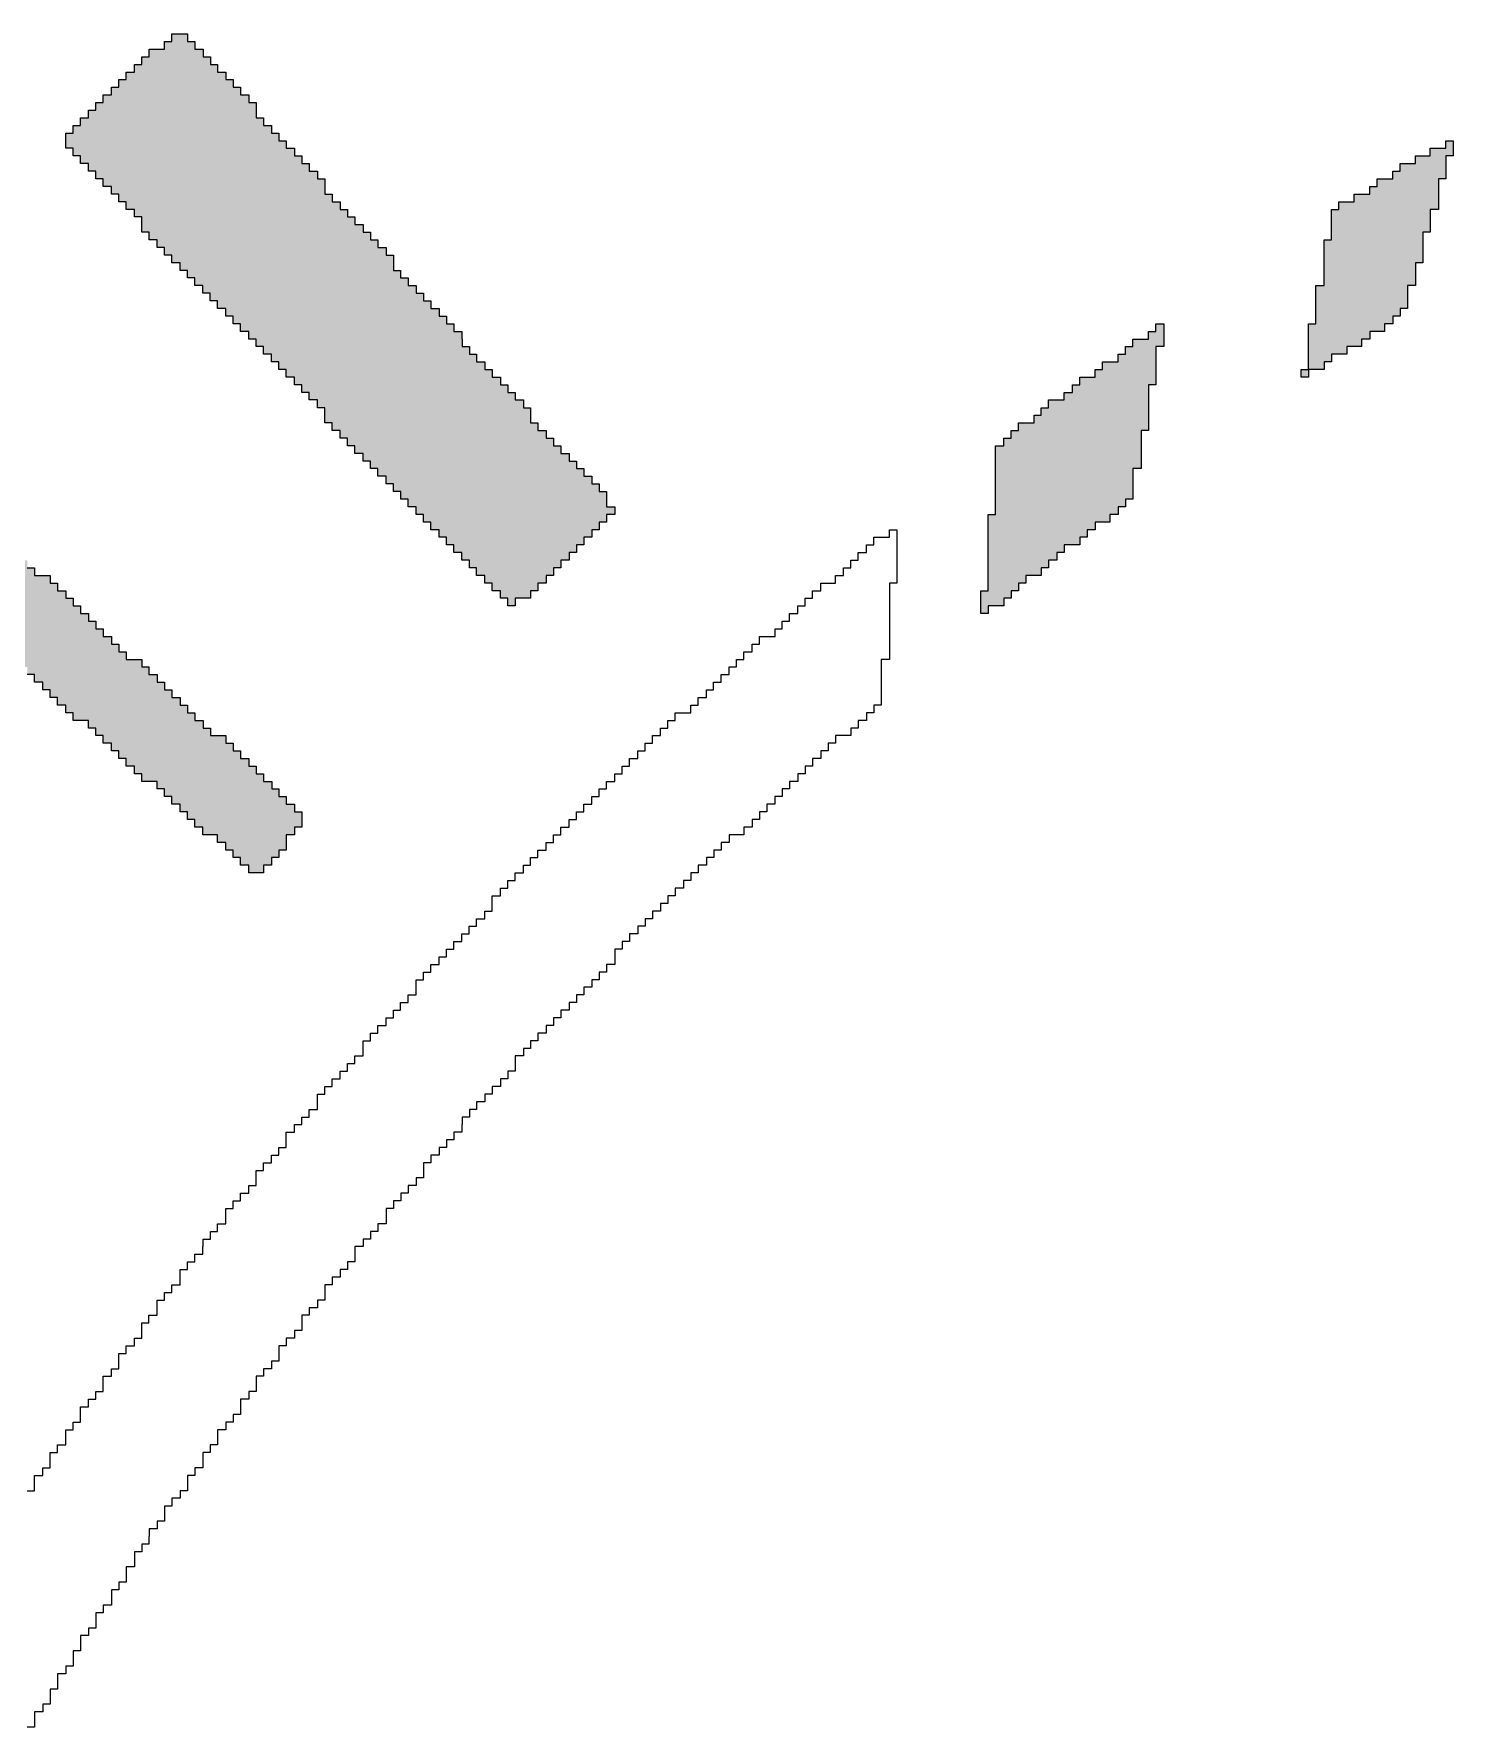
# Model space of a CAD drawing. Header units: millimetres. Extents: x 76.6 to 106.3, y -138 to -109.2.
# Drawn here: x 81.483 to 85.423, y -113.94 to -109.241 of the extents above; entities that cross this region are included whole.
import ezdxf

# ---------------------------------------------------------------- set-up
doc = ezdxf.new("R2010")
doc.units = ezdxf.units.MM
doc.header["$MEASUREMENT"] = 0
doc.layers.add('Layer 1', color=7, linetype='Continuous', lineweight=0)

msp = doc.modelspace()

# ---------------------------------------------------------------- hatches: boundary and pattern name
at = {"layer": 'Layer 1', "true_color": 0x000000, "transparency": 33554687}
h = msp.add_hatch(color=18, dxfattribs=at)
h.dxf.hatch_style = 2
h.paths.add_polyline_path([(82.7988, -110.8282), (82.7988, -110.8071), (82.7784, -110.8071), (82.7784, -110.786), (82.7556, -110.786), (82.7556, -110.7647), (82.7352, -110.7647), (82.7352, -110.7436), (82.7124, -110.7436), (82.7124, -110.7225), (82.6921, -110.7225), (82.6921, -110.7012), (82.6717, -110.7012), (82.6717, -110.6801), (82.6489, -110.6801), (82.6489, -110.659), (82.6286, -110.659), (82.6286, -110.6377), (82.6082, -110.6377), (82.6082, -110.6166), (82.5854, -110.6166), (82.5854, -110.5955), (82.5651, -110.5955), (82.5651, -110.5742), (82.5447, -110.5742), (82.5447, -110.5531), (82.5219, -110.5531), (82.5219, -110.532), (82.5016, -110.532), (82.5016, -110.5107), (82.4813, -110.5107), (82.4813, -110.4896), (82.461, -110.4896), (82.461, -110.4685), (82.4381, -110.4685), (82.4381, -110.4472), (82.4178, -110.4472), (82.4178, -110.4261), (82.3975, -110.4261), (82.3975, -110.405), (82.3746, -110.405), (82.3746, -110.3837), (82.3543, -110.3837), (82.3543, -110.3626), (82.334, -110.3626), (82.334, -110.3415), (82.3111, -110.3415), (82.3111, -110.3202), (82.2908, -110.3202), (82.2908, -110.2991), (82.2908, -110.278), (82.2705, -110.278), (82.2705, -110.2567), (82.2476, -110.2567), (82.2476, -110.2356), (82.2273, -110.2356), (82.2273, -110.2145), (82.207, -110.2145), (82.207, -110.1932), (82.1841, -110.1932), (82.1841, -110.1721), (82.1638, -110.1721), (82.1638, -110.151), (82.1434, -110.151), (82.1434, -110.1297), (82.1206, -110.1297), (82.1206, -110.1086), (82.1003, -110.1086), (82.1003, -110.0875), (82.0799, -110.0875), (82.0799, -110.0662), (82.0571, -110.0662), (82.0571, -110.0451), (82.0367, -110.0451), (82.0367, -110.024), (82.0164, -110.024), (82.0164, -110.0027), (81.9936, -110.0027), (81.9936, -109.9816), (81.9732, -109.9816), (81.9732, -109.9605), (81.9529, -109.9605), (81.9529, -109.9392), (81.9301, -109.9392), (81.9301, -109.9181), (81.9097, -109.9181), (81.9097, -109.897), (81.8894, -109.897), (81.8894, -109.8757), (81.8666, -109.8757), (81.8666, -109.8546), (81.8463, -109.8546), (81.8463, -109.8335), (81.826, -109.8335), (81.826, -109.8122), (81.8031, -109.8122), (81.8031, -109.7911), (81.7828, -109.7911), (81.7828, -109.77), (81.7827, -109.77), (81.7827, -109.7487), (81.7624, -109.7487), (81.7624, -109.7276), (81.7395, -109.7276), (81.7395, -109.7065), (81.7192, -109.7065), (81.7192, -109.6852), (81.6989, -109.6852), (81.6989, -109.6641), (81.6761, -109.6641), (81.6761, -109.643), (81.6558, -109.643), (81.6558, -109.6217), (81.6355, -109.6217), (81.6355, -109.6006), (81.6126, -109.6006), (81.6126, -109.5795), (81.5923, -109.5795), (81.5923, -109.5582), (81.572, -109.5582), (81.572, -109.5371), (81.5719, -109.5371), (81.5719, -109.516), (81.5922, -109.516), (81.5922, -109.4947), (81.6126, -109.4947), (81.6126, -109.4736), (81.6354, -109.4736), (81.6354, -109.4525), (81.6558, -109.4525), (81.6558, -109.4312), (81.6761, -109.4312), (81.6761, -109.4101), (81.699, -109.4101), (81.699, -109.389), (81.7193, -109.389), (81.7193, -109.3677), (81.7396, -109.3677), (81.7396, -109.3466), (81.7625, -109.3466), (81.7625, -109.3255), (81.7828, -109.3255), (81.7828, -109.3042), (81.8031, -109.3042), (81.8031, -109.2831), (81.8462, -109.2831), (81.8462, -109.262), (81.8665, -109.262), (81.8665, -109.2407), (81.9097, -109.2407), (81.9097, -109.262), (81.93, -109.262), (81.93, -109.2831), (81.953, -109.2831), (81.953, -109.3042), (81.9733, -109.3042), (81.9733, -109.3255), (81.9936, -109.3255), (81.9936, -109.3466), (82.0165, -109.3466), (82.0165, -109.3677), (82.0368, -109.3677), (82.0368, -109.389), (82.0571, -109.389), (82.0571, -109.4101), (82.08, -109.4101), (82.08, -109.4312), (82.1003, -109.4312), (82.1003, -109.4525), (82.1002, -109.4525), (82.1002, -109.4736), (82.1206, -109.4736), (82.1206, -109.4947), (82.1434, -109.4947), (82.1434, -109.516), (82.1637, -109.516), (82.1637, -109.5371), (82.1841, -109.5371), (82.1841, -109.5582), (82.207, -109.5582), (82.207, -109.5795), (82.2273, -109.5795), (82.2273, -109.6006), (82.2476, -109.6006), (82.2476, -109.6217), (82.2705, -109.6217), (82.2705, -109.643), (82.2908, -109.643), (82.2908, -109.6641), (82.2907, -109.6641), (82.2907, -109.6852), (82.311, -109.6852), (82.311, -109.7065), (82.3339, -109.7065), (82.3339, -109.7276), (82.3542, -109.7276), (82.3542, -109.7487), (82.3745, -109.7487), (82.3745, -109.77), (82.3975, -109.77), (82.3975, -109.7911), (82.4178, -109.7911), (82.4178, -109.8122), (82.4381, -109.8122), (82.4381, -109.8335), (82.461, -109.8335), (82.461, -109.8546), (82.4813, -109.8546), (82.4813, -109.8757), (82.4812, -109.8757), (82.4812, -109.897), (82.5015, -109.897), (82.5015, -109.9181), (82.5219, -109.9181), (82.5219, -109.9392), (82.5447, -109.9392), (82.5447, -109.9605), (82.565, -109.9605), (82.565, -109.9816), (82.5854, -109.9816), (82.5854, -110.0027), (82.6082, -110.0027), (82.6082, -110.024), (82.6285, -110.024), (82.6285, -110.0451), (82.6489, -110.0451), (82.6489, -110.0662), (82.6717, -110.0662), (82.6717, -110.0875), (82.6718, -110.0875), (82.6718, -110.1086), (82.6921, -110.1086), (82.6921, -110.1297), (82.7124, -110.1297), (82.7124, -110.151), (82.7353, -110.151), (82.7353, -110.1721), (82.7556, -110.1721), (82.7556, -110.1932), (82.7785, -110.1932), (82.7785, -110.2145), (82.7988, -110.2145), (82.7988, -110.2356), (82.8191, -110.2356), (82.8191, -110.2567), (82.842, -110.2567), (82.842, -110.278), (82.8623, -110.278), (82.8623, -110.2991), (82.8623, -110.3202), (82.8826, -110.3202), (82.8826, -110.3415), (82.9055, -110.3415), (82.9055, -110.3626), (82.9258, -110.3626), (82.9258, -110.3837), (82.9461, -110.3837), (82.9461, -110.405), (82.969, -110.405), (82.969, -110.4261), (82.9893, -110.4261), (82.9893, -110.4472), (83.0096, -110.4472), (83.0096, -110.4685), (83.0325, -110.4685), (83.0325, -110.4896), (83.0528, -110.4896), (83.0528, -110.5107), (83.0731, -110.5107), (83.0731, -110.532), (83.0731, -110.532), (83.0731, -110.5531), (83.0959, -110.5531), (83.0959, -110.5742), (83.0731, -110.5742), (83.0731, -110.5955), (83.0528, -110.5955), (83.0528, -110.6166), (83.0324, -110.6166), (83.0324, -110.6377), (83.0096, -110.6377), (83.0096, -110.659), (82.9893, -110.659), (82.9893, -110.6801), (82.9689, -110.6801), (82.9689, -110.7012), (82.9461, -110.7012), (82.9461, -110.7225), (82.9258, -110.7225), (82.9258, -110.7436), (82.9054, -110.7436), (82.9054, -110.7647), (82.8826, -110.7647), (82.8826, -110.786), (82.8622, -110.786), (82.8622, -110.8071), (82.8191, -110.8071), (82.8191, -110.8282)])
h = msp.add_hatch(color=18, dxfattribs=at)
h.dxf.hatch_style = 2
h.paths.add_polyline_path([(85.2117, -109.6641), (85.2117, -109.643), (85.255, -109.643), (85.255, -109.6217), (85.2752, -109.6217), (85.2752, -109.6006), (85.3184, -109.6006), (85.3184, -109.5795), (85.3591, -109.5795), (85.3591, -109.5582), (85.4023, -109.5582), (85.4023, -109.5371), (85.4226, -109.5371), (85.4226, -109.5582), (85.4226, -109.5795), (85.4022, -109.5795), (85.4022, -109.6006), (85.4022, -109.6217), (85.4023, -109.6217), (85.4023, -109.643), (85.3819, -109.643), (85.3819, -109.6641), (85.382, -109.6641), (85.382, -109.6852), (85.382, -109.7065), (85.382, -109.7276), (85.3591, -109.7276), (85.3591, -109.7487), (85.3591, -109.77), (85.3591, -109.7911), (85.3387, -109.7911), (85.3387, -109.8122), (85.3388, -109.8122), (85.3388, -109.8335), (85.3388, -109.8546), (85.3388, -109.8757), (85.3184, -109.8757), (85.3184, -109.897), (85.3184, -109.9181), (85.3184, -109.9392), (85.2956, -109.9392), (85.2956, -109.9605), (85.2956, -109.9816), (85.2956, -110.0027), (85.2753, -110.0027), (85.2753, -110.024), (85.2549, -110.024), (85.2549, -110.0451), (85.232, -110.0451), (85.232, -110.0662), (85.1914, -110.0662), (85.1914, -110.0875), (85.1686, -110.0875), (85.1686, -110.1086), (85.128, -110.1086), (85.128, -110.1297), (85.0848, -110.1297), (85.0848, -110.151), (85.0644, -110.151), (85.0644, -110.1721), (85.0213, -110.1721), (85.0213, -110.1932), (85.001, -110.1932), (85.001, -110.1721), (85.0212, -110.1721), (85.0212, -110.151), (85.0213, -110.151), (85.0213, -110.1297), (85.0213, -110.1086), (85.0213, -110.0875), (85.0212, -110.0875), (85.0212, -110.0662), (85.0212, -110.0451), (85.0415, -110.0451), (85.0415, -110.024), (85.0416, -110.024), (85.0416, -110.0027), (85.0416, -110.0027), (85.0416, -109.9816), (85.0416, -109.9605), (85.0416, -109.9392), (85.0644, -109.9392), (85.0644, -109.9181), (85.0644, -109.897), (85.0644, -109.8757), (85.0645, -109.8757), (85.0645, -109.8546), (85.0645, -109.8335), (85.0645, -109.8122), (85.0847, -109.8122), (85.0847, -109.7911), (85.0848, -109.7911), (85.0848, -109.77), (85.0848, -109.7487), (85.0848, -109.7276), (85.1051, -109.7276), (85.1051, -109.7065), (85.1483, -109.7065), (85.1483, -109.6852), (85.1915, -109.6852), (85.1915, -109.6641)])
h = msp.add_hatch(color=18, dxfattribs=at)
h.dxf.hatch_style = 2
h.paths.add_polyline_path([(84.112, -110.8495), (84.112, -110.8282), (84.112, -110.8071), (84.1119, -110.8071), (84.1119, -110.786), (84.1322, -110.786), (84.1322, -110.7647), (84.1323, -110.7647), (84.1323, -110.7436), (84.1323, -110.7225), (84.1323, -110.7225), (84.1323, -110.7012), (84.1323, -110.7012), (84.1323, -110.6801), (84.1322, -110.6801), (84.1322, -110.659), (84.1322, -110.6377), (84.1323, -110.6377), (84.1323, -110.6166), (84.1322, -110.6166), (84.1322, -110.5955), (84.1323, -110.5955), (84.1323, -110.5742), (84.1525, -110.5742), (84.1525, -110.5531), (84.1526, -110.5531), (84.1526, -110.532), (84.1526, -110.532), (84.1526, -110.5107), (84.1526, -110.4896), (84.1526, -110.4685), (84.1526, -110.4472), (84.1526, -110.4472), (84.1526, -110.4261), (84.1526, -110.405), (84.1526, -110.3837), (84.1754, -110.3837), (84.1754, -110.3626), (84.1958, -110.3626), (84.1958, -110.3415), (84.2161, -110.3415), (84.2161, -110.3202), (84.2593, -110.3202), (84.2593, -110.2991), (84.2795, -110.2991), (84.2795, -110.278), (84.2999, -110.278), (84.2999, -110.2567), (84.3431, -110.2567), (84.3431, -110.2356), (84.3659, -110.2356), (84.3659, -110.2145), (84.3863, -110.2145), (84.3863, -110.1932), (84.4294, -110.1932), (84.4294, -110.1721), (84.4498, -110.1721), (84.4498, -110.151), (84.493, -110.151), (84.493, -110.1297), (84.5132, -110.1297), (84.5132, -110.1086), (84.5335, -110.1086), (84.5335, -110.0875), (84.5767, -110.0875), (84.5767, -110.0662), (84.5971, -110.0662), (84.5971, -110.0451), (84.62, -110.0451), (84.62, -110.0662), (84.6199, -110.0662), (84.6199, -110.0875), (84.6199, -110.1086), (84.597, -110.1086), (84.597, -110.1297), (84.5971, -110.1297), (84.5971, -110.151), (84.5971, -110.1721), (84.597, -110.1721), (84.597, -110.1932), (84.5971, -110.1932), (84.5971, -110.2145), (84.5767, -110.2145), (84.5767, -110.2356), (84.5768, -110.2356), (84.5768, -110.2567), (84.5768, -110.278), (84.5767, -110.278), (84.5767, -110.2991), (84.5768, -110.2991), (84.5768, -110.3202), (84.5768, -110.3415), (84.5565, -110.3415), (84.5565, -110.3626), (84.5564, -110.3626), (84.5564, -110.3837), (84.5565, -110.3837), (84.5565, -110.405), (84.5565, -110.4261), (84.5565, -110.4472), (84.5336, -110.4472), (84.5336, -110.4685), (84.5336, -110.4896), (84.5336, -110.5107), (84.5336, -110.532), (84.5133, -110.532), (84.5133, -110.5531), (84.4929, -110.5531), (84.4929, -110.5742), (84.4701, -110.5742), (84.4701, -110.5955), (84.4294, -110.5955), (84.4294, -110.6166), (84.4066, -110.6166), (84.4066, -110.6377), (84.3862, -110.6377), (84.3862, -110.659), (84.343, -110.659), (84.343, -110.6801), (84.3228, -110.6801), (84.3228, -110.7012), (84.2999, -110.7012), (84.2999, -110.7225), (84.2796, -110.7225), (84.2796, -110.7436), (84.2364, -110.7436), (84.2364, -110.7647), (84.216, -110.7647), (84.216, -110.786), (84.1957, -110.786), (84.1957, -110.8071), (84.1755, -110.8071), (84.1755, -110.8282), (84.1323, -110.8282), (84.1323, -110.8495)])
h = msp.add_hatch(color=18, dxfattribs=at)
h.dxf.hatch_style = 2
h.paths.add_polyline_path([(80.9369, -110.2145), (80.9369, -110.2356), (80.9572, -110.2356), (80.9572, -110.2567), (80.9776, -110.2567), (80.9776, -110.278), (81.0004, -110.278), (81.0004, -110.2991), (81.0207, -110.2991), (81.0207, -110.3202), (81.064, -110.3202), (81.064, -110.3415), (81.0843, -110.3415), (81.0843, -110.3626), (81.1045, -110.3626), (81.1045, -110.3837), (81.1275, -110.3837), (81.1275, -110.405), (81.1478, -110.405), (81.1478, -110.4261), (81.1681, -110.4261), (81.1681, -110.4472), (81.191, -110.4472), (81.191, -110.4685), (81.2113, -110.4685), (81.2113, -110.4896), (81.2316, -110.4896), (81.2316, -110.5107), (81.2544, -110.5107), (81.2544, -110.532), (81.2951, -110.532), (81.2951, -110.5531), (81.318, -110.5531), (81.318, -110.5742), (81.3383, -110.5742), (81.3383, -110.5955), (81.3586, -110.5955), (81.3586, -110.6166), (81.3815, -110.6166), (81.3815, -110.6377), (81.4018, -110.6377), (81.4018, -110.659), (81.422, -110.659), (81.422, -110.6801), (81.4449, -110.6801), (81.4449, -110.7012), (81.4652, -110.7012), (81.4652, -110.7225), (81.4855, -110.7225), (81.4855, -110.7436), (81.5288, -110.7436), (81.5288, -110.7647), (81.5491, -110.7647), (81.5491, -110.786), (81.572, -110.786), (81.572, -110.8071), (81.5923, -110.8071), (81.5923, -110.8282), (81.6125, -110.8282), (81.6125, -110.8495), (81.6354, -110.8495), (81.6354, -110.8706), (81.6557, -110.8706), (81.6557, -110.8917), (81.676, -110.8917), (81.676, -110.913), (81.6989, -110.913), (81.6989, -110.9341), (81.7192, -110.9341), (81.7192, -110.9552), (81.7395, -110.9552), (81.7395, -110.9765), (81.7828, -110.9765), (81.7828, -110.9976), (81.803, -110.9976), (81.803, -111.0187), (81.8259, -111.0187), (81.8259, -111.04), (81.8462, -111.04), (81.8462, -111.0611), (81.8665, -111.0611), (81.8665, -111.0822), (81.8894, -111.0822), (81.8894, -111.1035), (81.9097, -111.1035), (81.9097, -111.1246), (81.93, -111.1246), (81.93, -111.1457), (81.953, -111.1457), (81.953, -111.167), (81.9733, -111.167), (81.9733, -111.1881), (82.0164, -111.1881), (82.0164, -111.2092), (82.0367, -111.2092), (82.0367, -111.2305), (82.057, -111.2305), (82.057, -111.2516), (82.0799, -111.2516), (82.0799, -111.2727), (82.1002, -111.2727), (82.1002, -111.294), (82.1205, -111.294), (82.1205, -111.3151), (82.1435, -111.3151), (82.1435, -111.3362), (82.1638, -111.3362), (82.1638, -111.3575), (82.1841, -111.3575), (82.1841, -111.3786), (82.207, -111.3786), (82.207, -111.3997), (82.2273, -111.3997), (82.2273, -111.421), (82.2272, -111.421), (82.2272, -111.4421), (82.2069, -111.4421), (82.2069, -111.4632), (82.1841, -111.4632), (82.1841, -111.4845), (82.184, -111.4845), (82.184, -111.5056), (82.1637, -111.5056), (82.1637, -111.5267), (82.1434, -111.5267), (82.1434, -111.548), (82.1205, -111.548), (82.1205, -111.5691), (82.0799, -111.5691), (82.0799, -111.548), (82.057, -111.548), (82.057, -111.5267), (82.0367, -111.5267), (82.0367, -111.5056), (82.0164, -111.5056), (82.0164, -111.4845), (81.9936, -111.4845), (81.9936, -111.4632), (81.9529, -111.4632), (81.9529, -111.4421), (81.93, -111.4421), (81.93, -111.421), (81.9098, -111.421), (81.9098, -111.3997), (81.8895, -111.3997), (81.8895, -111.3786), (81.8666, -111.3786), (81.8666, -111.3575), (81.8463, -111.3575), (81.8463, -111.3362), (81.826, -111.3362), (81.826, -111.3151), (81.7827, -111.3151), (81.7827, -111.294), (81.7624, -111.294), (81.7624, -111.2727), (81.7395, -111.2727), (81.7395, -111.2516), (81.7192, -111.2516), (81.7192, -111.2305), (81.6989, -111.2305), (81.6989, -111.2092), (81.676, -111.2092), (81.676, -111.1881), (81.6558, -111.1881), (81.6558, -111.167), (81.6355, -111.167), (81.6355, -111.1457), (81.5922, -111.1457), (81.5922, -111.1246), (81.5719, -111.1246), (81.5719, -111.1035), (81.549, -111.1035), (81.549, -111.0822), (81.5287, -111.0822), (81.5287, -111.0611), (81.5084, -111.0611), (81.5084, -111.04), (81.4855, -111.04), (81.4855, -111.0187), (81.4652, -111.0187), (81.4652, -110.9976), (81.4221, -110.9976), (81.4221, -110.9765), (81.4017, -110.9765), (81.4017, -110.9552), (81.3814, -110.9552), (81.3814, -110.9341), (81.3585, -110.9341), (81.3585, -110.913), (81.3382, -110.913), (81.3382, -110.8917), (81.3179, -110.8917), (81.3179, -110.8706), (81.295, -110.8706), (81.295, -110.8495), (81.2747, -110.8495), (81.2747, -110.8282), (81.2316, -110.8282), (81.2316, -110.8071), (81.2113, -110.8071), (81.2113, -110.786), (81.191, -110.786), (81.191, -110.7647), (81.1681, -110.7647), (81.1681, -110.7436), (81.1477, -110.7436), (81.1477, -110.7225), (81.1274, -110.7225), (81.1274, -110.7012), (81.1045, -110.7012), (81.1045, -110.6801), (81.0842, -110.6801), (81.0842, -110.659), (81.0411, -110.659), (81.0411, -110.6377), (81.0208, -110.6377), (81.0208, -110.6166), (81.0005, -110.6166), (81.0005, -110.5955), (80.9776, -110.5955), (80.9776, -110.5742), (80.9573, -110.5742), (80.9573, -110.5531), (80.937, -110.5531), (80.937, -110.532), (80.914, -110.532), (80.914, -110.5107), (80.8735, -110.5107), (80.8735, -110.4896), (80.8506, -110.4896), (80.8506, -110.4685), (80.8303, -110.4685), (80.8303, -110.4472), (80.81, -110.4472), (80.81, -110.4261), (80.7871, -110.4261), (80.7871, -110.405), (80.7668, -110.405), (80.7668, -110.3837), (80.7667, -110.3837), (80.7667, -110.3626), (80.7668, -110.3626), (80.7668, -110.3415), (80.7871, -110.3415), (80.7871, -110.3202), (80.8099, -110.3202), (80.8099, -110.2991), (80.8302, -110.2991), (80.8302, -110.278), (80.8506, -110.278), (80.8506, -110.2567), (80.8734, -110.2567), (80.8734, -110.2356), (80.8937, -110.2356), (80.8937, -110.2145)])

# ---------------------------------------------------------------- linework, layer by layer
at = {"layer": 'Layer 1'}
for points in [[(82.7988, -110.8282), (82.7988, -110.8071), (82.7784, -110.8071), (82.7784, -110.786), (82.7556, -110.786), (82.7556, -110.7647), (82.7352, -110.7647), (82.7352, -110.7436), (82.7124, -110.7436), (82.7124, -110.7225), (82.6921, -110.7225), (82.6921, -110.7012), (82.6717, -110.7012), (82.6717, -110.6801), (82.6489, -110.6801), (82.6489, -110.659), (82.6286, -110.659), (82.6286, -110.6377), (82.6082, -110.6377), (82.6082, -110.6166), (82.5854, -110.6166), (82.5854, -110.5955), (82.5651, -110.5955), (82.5651, -110.5742), (82.5447, -110.5742), (82.5447, -110.5531), (82.5219, -110.5531), (82.5219, -110.532), (82.5016, -110.532), (82.5016, -110.5107), (82.4813, -110.5107), (82.4813, -110.4896), (82.461, -110.4896), (82.461, -110.4685), (82.4381, -110.4685), (82.4381, -110.4472), (82.4178, -110.4472), (82.4178, -110.4261), (82.3975, -110.4261), (82.3975, -110.405), (82.3746, -110.405), (82.3746, -110.3837), (82.3543, -110.3837), (82.3543, -110.3626), (82.334, -110.3626), (82.334, -110.3415), (82.3111, -110.3415), (82.3111, -110.3202), (82.2908, -110.3202), (82.2908, -110.2991), (82.2908, -110.278), (82.2705, -110.278), (82.2705, -110.2567), (82.2476, -110.2567), (82.2476, -110.2356), (82.2273, -110.2356), (82.2273, -110.2145), (82.207, -110.2145), (82.207, -110.1932), (82.1841, -110.1932), (82.1841, -110.1721), (82.1638, -110.1721), (82.1638, -110.151), (82.1434, -110.151), (82.1434, -110.1297), (82.1206, -110.1297), (82.1206, -110.1086), (82.1003, -110.1086), (82.1003, -110.0875), (82.0799, -110.0875), (82.0799, -110.0662), (82.0571, -110.0662), (82.0571, -110.0451), (82.0367, -110.0451), (82.0367, -110.024), (82.0164, -110.024), (82.0164, -110.0027), (81.9936, -110.0027), (81.9936, -109.9816), (81.9732, -109.9816), (81.9732, -109.9605), (81.9529, -109.9605), (81.9529, -109.9392), (81.9301, -109.9392), (81.9301, -109.9181), (81.9097, -109.9181), (81.9097, -109.897), (81.8894, -109.897), (81.8894, -109.8757), (81.8666, -109.8757), (81.8666, -109.8546), (81.8463, -109.8546), (81.8463, -109.8335), (81.826, -109.8335), (81.826, -109.8122), (81.8031, -109.8122), (81.8031, -109.7911), (81.7828, -109.7911), (81.7828, -109.77), (81.7827, -109.77), (81.7827, -109.7487), (81.7624, -109.7487), (81.7624, -109.7276), (81.7395, -109.7276), (81.7395, -109.7065), (81.7192, -109.7065), (81.7192, -109.6852), (81.6989, -109.6852), (81.6989, -109.6641), (81.6761, -109.6641), (81.6761, -109.643), (81.6558, -109.643), (81.6558, -109.6217), (81.6355, -109.6217), (81.6355, -109.6006), (81.6126, -109.6006), (81.6126, -109.5795), (81.5923, -109.5795), (81.5923, -109.5582), (81.572, -109.5582), (81.572, -109.5371), (81.5719, -109.5371), (81.5719, -109.516), (81.5922, -109.516), (81.5922, -109.4947), (81.6126, -109.4947), (81.6126, -109.4736), (81.6354, -109.4736), (81.6354, -109.4525), (81.6558, -109.4525), (81.6558, -109.4312), (81.6761, -109.4312), (81.6761, -109.4101), (81.699, -109.4101), (81.699, -109.389), (81.7193, -109.389), (81.7193, -109.3677), (81.7396, -109.3677), (81.7396, -109.3466), (81.7625, -109.3466), (81.7625, -109.3255), (81.7828, -109.3255), (81.7828, -109.3042), (81.8031, -109.3042), (81.8031, -109.2831), (81.8462, -109.2831), (81.8462, -109.262), (81.8665, -109.262), (81.8665, -109.2407), (81.9097, -109.2407), (81.9097, -109.262), (81.93, -109.262), (81.93, -109.2831), (81.953, -109.2831), (81.953, -109.3042), (81.9733, -109.3042), (81.9733, -109.3255), (81.9936, -109.3255), (81.9936, -109.3466), (82.0165, -109.3466), (82.0165, -109.3677), (82.0368, -109.3677), (82.0368, -109.389), (82.0571, -109.389), (82.0571, -109.4101), (82.08, -109.4101), (82.08, -109.4312), (82.1003, -109.4312), (82.1003, -109.4525), (82.1002, -109.4525), (82.1002, -109.4736), (82.1206, -109.4736), (82.1206, -109.4947), (82.1434, -109.4947), (82.1434, -109.516), (82.1637, -109.516), (82.1637, -109.5371), (82.1841, -109.5371), (82.1841, -109.5582), (82.207, -109.5582), (82.207, -109.5795), (82.2273, -109.5795), (82.2273, -109.6006), (82.2476, -109.6006), (82.2476, -109.6217), (82.2705, -109.6217), (82.2705, -109.643), (82.2908, -109.643), (82.2908, -109.6641), (82.2907, -109.6641), (82.2907, -109.6852), (82.311, -109.6852), (82.311, -109.7065), (82.3339, -109.7065), (82.3339, -109.7276), (82.3542, -109.7276), (82.3542, -109.7487), (82.3745, -109.7487), (82.3745, -109.77), (82.3975, -109.77), (82.3975, -109.7911), (82.4178, -109.7911), (82.4178, -109.8122), (82.4381, -109.8122), (82.4381, -109.8335), (82.461, -109.8335), (82.461, -109.8546), (82.4813, -109.8546), (82.4813, -109.8757), (82.4812, -109.8757), (82.4812, -109.897), (82.5015, -109.897), (82.5015, -109.9181), (82.5219, -109.9181), (82.5219, -109.9392), (82.5447, -109.9392), (82.5447, -109.9605), (82.565, -109.9605), (82.565, -109.9816), (82.5854, -109.9816), (82.5854, -110.0027), (82.6082, -110.0027), (82.6082, -110.024), (82.6285, -110.024), (82.6285, -110.0451), (82.6489, -110.0451), (82.6489, -110.0662), (82.6717, -110.0662), (82.6717, -110.0875), (82.6718, -110.0875), (82.6718, -110.1086), (82.6921, -110.1086), (82.6921, -110.1297), (82.7124, -110.1297), (82.7124, -110.151), (82.7353, -110.151), (82.7353, -110.1721), (82.7556, -110.1721), (82.7556, -110.1932), (82.7785, -110.1932), (82.7785, -110.2145), (82.7988, -110.2145), (82.7988, -110.2356), (82.8191, -110.2356), (82.8191, -110.2567), (82.842, -110.2567), (82.842, -110.278), (82.8623, -110.278), (82.8623, -110.2991), (82.8623, -110.3202), (82.8826, -110.3202), (82.8826, -110.3415), (82.9055, -110.3415), (82.9055, -110.3626), (82.9258, -110.3626), (82.9258, -110.3837), (82.9461, -110.3837), (82.9461, -110.405), (82.969, -110.405), (82.969, -110.4261), (82.9893, -110.4261), (82.9893, -110.4472), (83.0096, -110.4472), (83.0096, -110.4685), (83.0325, -110.4685), (83.0325, -110.4896), (83.0528, -110.4896), (83.0528, -110.5107), (83.0731, -110.5107), (83.0731, -110.532), (83.0731, -110.532), (83.0731, -110.5531), (83.0959, -110.5531), (83.0959, -110.5742), (83.0731, -110.5742), (83.0731, -110.5955), (83.0528, -110.5955), (83.0528, -110.6166), (83.0324, -110.6166), (83.0324, -110.6377), (83.0096, -110.6377), (83.0096, -110.659), (82.9893, -110.659), (82.9893, -110.6801), (82.9689, -110.6801), (82.9689, -110.7012), (82.9461, -110.7012), (82.9461, -110.7225), (82.9258, -110.7225), (82.9258, -110.7436), (82.9054, -110.7436), (82.9054, -110.7647), (82.8826, -110.7647), (82.8826, -110.786), (82.8622, -110.786), (82.8622, -110.8071), (82.8191, -110.8071), (82.8191, -110.8282)], [(85.2117, -109.6641), (85.2117, -109.643), (85.255, -109.643), (85.255, -109.6217), (85.2752, -109.6217), (85.2752, -109.6006), (85.3184, -109.6006), (85.3184, -109.5795), (85.3591, -109.5795), (85.3591, -109.5582), (85.4023, -109.5582), (85.4023, -109.5371), (85.4226, -109.5371), (85.4226, -109.5582), (85.4226, -109.5795), (85.4022, -109.5795), (85.4022, -109.6006), (85.4022, -109.6217), (85.4023, -109.6217), (85.4023, -109.643), (85.3819, -109.643), (85.3819, -109.6641), (85.382, -109.6641), (85.382, -109.6852), (85.382, -109.7065), (85.382, -109.7276), (85.3591, -109.7276), (85.3591, -109.7487), (85.3591, -109.77), (85.3591, -109.7911), (85.3387, -109.7911), (85.3387, -109.8122), (85.3388, -109.8122), (85.3388, -109.8335), (85.3388, -109.8546), (85.3388, -109.8757), (85.3184, -109.8757), (85.3184, -109.897), (85.3184, -109.9181), (85.3184, -109.9392), (85.2956, -109.9392), (85.2956, -109.9605), (85.2956, -109.9816), (85.2956, -110.0027), (85.2753, -110.0027), (85.2753, -110.024), (85.2549, -110.024), (85.2549, -110.0451), (85.232, -110.0451), (85.232, -110.0662), (85.1914, -110.0662), (85.1914, -110.0875), (85.1686, -110.0875), (85.1686, -110.1086), (85.128, -110.1086), (85.128, -110.1297), (85.0848, -110.1297), (85.0848, -110.151), (85.0644, -110.151), (85.0644, -110.1721), (85.0213, -110.1721), (85.0213, -110.1932), (85.001, -110.1932), (85.001, -110.1721), (85.0212, -110.1721), (85.0212, -110.151), (85.0213, -110.151), (85.0213, -110.1297), (85.0213, -110.1086), (85.0213, -110.0875), (85.0212, -110.0875), (85.0212, -110.0662), (85.0212, -110.0451), (85.0415, -110.0451), (85.0415, -110.024), (85.0416, -110.024), (85.0416, -110.0027), (85.0416, -110.0027), (85.0416, -109.9816), (85.0416, -109.9605), (85.0416, -109.9392), (85.0644, -109.9392), (85.0644, -109.9181), (85.0644, -109.897), (85.0644, -109.8757), (85.0645, -109.8757), (85.0645, -109.8546), (85.0645, -109.8335), (85.0645, -109.8122), (85.0847, -109.8122), (85.0847, -109.7911), (85.0848, -109.7911), (85.0848, -109.77), (85.0848, -109.7487), (85.0848, -109.7276), (85.1051, -109.7276), (85.1051, -109.7065), (85.1483, -109.7065), (85.1483, -109.6852), (85.1915, -109.6852), (85.1915, -109.6641)], [(84.112, -110.8495), (84.112, -110.8282), (84.112, -110.8071), (84.1119, -110.8071), (84.1119, -110.786), (84.1322, -110.786), (84.1322, -110.7647), (84.1323, -110.7647), (84.1323, -110.7436), (84.1323, -110.7225), (84.1323, -110.7225), (84.1323, -110.7012), (84.1323, -110.7012), (84.1323, -110.6801), (84.1322, -110.6801), (84.1322, -110.659), (84.1322, -110.6377), (84.1323, -110.6377), (84.1323, -110.6166), (84.1322, -110.6166), (84.1322, -110.5955), (84.1323, -110.5955), (84.1323, -110.5742), (84.1525, -110.5742), (84.1525, -110.5531), (84.1526, -110.5531), (84.1526, -110.532), (84.1526, -110.532), (84.1526, -110.5107), (84.1526, -110.4896), (84.1526, -110.4685), (84.1526, -110.4472), (84.1526, -110.4472), (84.1526, -110.4261), (84.1526, -110.405), (84.1526, -110.3837), (84.1754, -110.3837), (84.1754, -110.3626), (84.1958, -110.3626), (84.1958, -110.3415), (84.2161, -110.3415), (84.2161, -110.3202), (84.2593, -110.3202), (84.2593, -110.2991), (84.2795, -110.2991), (84.2795, -110.278), (84.2999, -110.278), (84.2999, -110.2567), (84.3431, -110.2567), (84.3431, -110.2356), (84.3659, -110.2356), (84.3659, -110.2145), (84.3863, -110.2145), (84.3863, -110.1932), (84.4294, -110.1932), (84.4294, -110.1721), (84.4498, -110.1721), (84.4498, -110.151), (84.493, -110.151), (84.493, -110.1297), (84.5132, -110.1297), (84.5132, -110.1086), (84.5335, -110.1086), (84.5335, -110.0875), (84.5767, -110.0875), (84.5767, -110.0662), (84.5971, -110.0662), (84.5971, -110.0451), (84.62, -110.0451), (84.62, -110.0662), (84.6199, -110.0662), (84.6199, -110.0875), (84.6199, -110.1086), (84.597, -110.1086), (84.597, -110.1297), (84.5971, -110.1297), (84.5971, -110.151), (84.5971, -110.1721), (84.597, -110.1721), (84.597, -110.1932), (84.5971, -110.1932), (84.5971, -110.2145), (84.5767, -110.2145), (84.5767, -110.2356), (84.5768, -110.2356), (84.5768, -110.2567), (84.5768, -110.278), (84.5767, -110.278), (84.5767, -110.2991), (84.5768, -110.2991), (84.5768, -110.3202), (84.5768, -110.3415), (84.5565, -110.3415), (84.5565, -110.3626), (84.5564, -110.3626), (84.5564, -110.3837), (84.5565, -110.3837), (84.5565, -110.405), (84.5565, -110.4261), (84.5565, -110.4472), (84.5336, -110.4472), (84.5336, -110.4685), (84.5336, -110.4896), (84.5336, -110.5107), (84.5336, -110.532), (84.5133, -110.532), (84.5133, -110.5531), (84.4929, -110.5531), (84.4929, -110.5742), (84.4701, -110.5742), (84.4701, -110.5955), (84.4294, -110.5955), (84.4294, -110.6166), (84.4066, -110.6166), (84.4066, -110.6377), (84.3862, -110.6377), (84.3862, -110.659), (84.343, -110.659), (84.343, -110.6801), (84.3228, -110.6801), (84.3228, -110.7012), (84.2999, -110.7012), (84.2999, -110.7225), (84.2796, -110.7225), (84.2796, -110.7436), (84.2364, -110.7436), (84.2364, -110.7647), (84.216, -110.7647), (84.216, -110.786), (84.1957, -110.786), (84.1957, -110.8071), (84.1755, -110.8071), (84.1755, -110.8282), (84.1323, -110.8282), (84.1323, -110.8495)]]:
    msp.add_lwpolyline(points, close=True, dxfattribs=at)
for points in [[(81.4652, -113.2836), (81.4855, -113.2836), (81.4855, -113.2625), (81.4855, -113.2412), (81.5084, -113.2412), (81.5084, -113.2201), (81.5287, -113.2201), (81.5287, -113.199), (81.5287, -113.1777), (81.549, -113.1777), (81.549, -113.1566), (81.5719, -113.1566), (81.5719, -113.1355), (81.5719, -113.1142), (81.5922, -113.1142), (81.5922, -113.0931), (81.6125, -113.0931), (81.6125, -113.072), (81.6126, -113.072), (81.6126, -113.0507), (81.6354, -113.0507), (81.6354, -113.0296), (81.6557, -113.0296), (81.6557, -113.0085), (81.676, -113.0085), (81.676, -112.9872), (81.676, -112.9661), (81.6989, -112.9661), (81.6989, -112.945), (81.7192, -112.945), (81.7192, -112.9237), (81.7193, -112.9237), (81.7193, -112.9026), (81.7395, -112.9026), (81.7395, -112.8815), (81.7624, -112.8815), (81.7624, -112.8602), (81.7827, -112.8602), (81.7827, -112.8391), (81.7828, -112.8391), (81.7828, -112.818), (81.803, -112.818), (81.803, -112.7967), (81.8259, -112.7967), (81.8259, -112.7756), (81.826, -112.7756), (81.826, -112.7545), (81.8463, -112.7545), (81.8463, -112.7332), (81.8665, -112.7332), (81.8665, -112.7121), (81.8894, -112.7121), (81.8894, -112.691), (81.8895, -112.691), (81.8895, -112.6697), (81.9098, -112.6697), (81.9098, -112.6486), (81.9301, -112.6486), (81.9301, -112.6275), (81.9529, -112.6275), (81.9529, -112.6062), (81.953, -112.6062), (81.953, -112.5851), (81.9733, -112.5851), (81.9733, -112.564), (81.9936, -112.564), (81.9936, -112.5427), (82.0165, -112.5427), (82.0165, -112.5216), (82.0165, -112.5005), (82.0368, -112.5005), (82.0368, -112.4792), (82.0571, -112.4792), (82.0571, -112.4581), (82.0799, -112.4581), (82.0799, -112.437), (82.1003, -112.437), (82.1003, -112.4157), (82.1002, -112.4157), (82.1002, -112.3946), (82.1206, -112.3946), (82.1206, -112.3735), (82.1434, -112.3735), (82.1434, -112.3522), (82.1638, -112.3522), (82.1638, -112.3311), (82.1841, -112.3311), (82.1841, -112.31), (82.1841, -112.31), (82.1841, -112.2887), (82.2069, -112.2887), (82.2069, -112.2676), (82.2273, -112.2676), (82.2273, -112.2465), (82.2476, -112.2465), (82.2476, -112.2252), (82.2704, -112.2252), (82.2704, -112.2041), (82.2704, -112.183), (82.2907, -112.183), (82.2907, -112.1617), (82.311, -112.1617), (82.311, -112.1406), (82.3339, -112.1406), (82.3339, -112.1195), (82.3542, -112.1195), (82.3542, -112.0982), (82.3746, -112.0982), (82.3746, -112.0771), (82.3975, -112.0771), (82.3975, -112.056), (82.3974, -112.056), (82.3974, -112.0347), (82.4177, -112.0347), (82.4177, -112.0136), (82.438, -112.0136), (82.438, -111.9925), (82.4609, -111.9925), (82.4609, -111.9712), (82.4812, -111.9712), (82.4812, -111.9501), (82.5015, -111.9501), (82.5015, -111.929), (82.5219, -111.929), (82.5219, -111.9077), (82.5447, -111.9077), (82.5447, -111.8866), (82.5448, -111.8866), (82.5448, -111.8655), (82.5651, -111.8655), (82.5651, -111.8442), (82.5854, -111.8442), (82.5854, -111.8231), (82.6083, -111.8231), (82.6083, -111.802), (82.6285, -111.802), (82.6285, -111.7807), (82.6489, -111.7807), (82.6489, -111.7596), (82.6717, -111.7596), (82.6717, -111.7385), (82.692, -111.7385), (82.692, -111.7172), (82.7124, -111.7172), (82.7124, -111.6961), (82.7353, -111.6961), (82.7353, -111.675), (82.7555, -111.675), (82.7555, -111.6537), (82.7556, -111.6537), (82.7556, -111.6326), (82.7785, -111.6326), (82.7785, -111.6115), (82.7988, -111.6115), (82.7988, -111.5902), (82.8191, -111.5902), (82.8191, -111.5691), (82.842, -111.5691), (82.842, -111.548), (82.8623, -111.548), (82.8623, -111.5267), (82.8826, -111.5267), (82.8826, -111.5056), (82.9055, -111.5056), (82.9055, -111.4845), (82.9258, -111.4845), (82.9258, -111.4632), (82.9461, -111.4632), (82.9461, -111.4421), (82.9689, -111.4421), (82.9689, -111.421), (82.9892, -111.421), (82.9892, -111.3997), (83.0096, -111.3997), (83.0096, -111.3786), (83.0324, -111.3786), (83.0324, -111.3575), (83.0527, -111.3575), (83.0527, -111.3362), (83.0731, -111.3362), (83.0731, -111.3151), (83.0959, -111.3151), (83.0959, -111.294), (83.1162, -111.294), (83.1162, -111.2727), (83.1366, -111.2727), (83.1366, -111.2516), (83.1594, -111.2516), (83.1594, -111.2305), (83.1797, -111.2305), (83.1797, -111.2092), (83.2001, -111.2092), (83.2001, -111.1881), (83.223, -111.1881), (83.223, -111.167), (83.2433, -111.167), (83.2433, -111.1457), (83.2636, -111.1457), (83.2636, -111.1246), (83.3067, -111.1246), (83.3067, -111.1035), (83.3271, -111.1035), (83.3271, -111.0822), (83.35, -111.0822), (83.35, -111.0611), (83.3702, -111.0611), (83.3702, -111.04), (83.3906, -111.04), (83.3906, -111.0187), (83.4134, -111.0187), (83.4134, -110.9976), (83.4338, -110.9976), (83.4338, -110.9765), (83.4541, -110.9765), (83.4541, -110.9552), (83.4769, -110.9552), (83.4769, -110.9341), (83.4973, -110.9341), (83.4973, -110.913), (83.5405, -110.913), (83.5405, -110.8917), (83.5607, -110.8917), (83.5607, -110.8706), (83.5811, -110.8706), (83.5811, -110.8495), (83.6039, -110.8495), (83.6039, -110.8282), (83.6243, -110.8282), (83.6243, -110.8071), (83.6445, -110.8071), (83.6445, -110.786), (83.6675, -110.786), (83.6675, -110.7647), (83.708, -110.7647), (83.708, -110.7436), (83.731, -110.7436), (83.731, -110.7225), (83.7512, -110.7225), (83.7512, -110.7012), (83.7716, -110.7012), (83.7716, -110.6801), (83.7944, -110.6801), (83.7944, -110.659), (83.8148, -110.659), (83.8148, -110.6377), (83.858, -110.6377), (83.858, -110.6166), (83.8783, -110.6166), (83.8783, -110.6377), (83.8783, -110.659), (83.8782, -110.659), (83.8782, -110.6801), (83.8783, -110.6801), (83.8783, -110.7012), (83.8782, -110.7012), (83.8782, -110.7225), (83.8783, -110.7225), (83.8783, -110.7436), (83.8782, -110.7436), (83.8782, -110.7647), (83.858, -110.7647), (83.858, -110.786), (83.8579, -110.786), (83.8579, -110.8071), (83.858, -110.8071), (83.858, -110.8282), (83.8579, -110.8282), (83.8579, -110.8495), (83.858, -110.8495), (83.858, -110.8706), (83.8579, -110.8706), (83.8579, -110.8917), (83.858, -110.8917), (83.858, -110.913), (83.858, -110.9341), (83.8579, -110.9341), (83.8579, -110.9552), (83.858, -110.9552), (83.858, -110.9765), (83.8351, -110.9765), (83.8351, -110.9976), (83.835, -110.9976), (83.835, -111.0187), (83.8351, -111.0187), (83.8351, -111.04), (83.835, -111.04), (83.835, -111.0611), (83.8351, -111.0611), (83.8351, -111.0822), (83.8351, -111.0822), (83.8351, -111.1035), (83.8147, -111.1035), (83.8147, -111.1246), (83.7945, -111.1246), (83.7945, -111.1457), (83.7716, -111.1457), (83.7716, -111.167), (83.7513, -111.167), (83.7513, -111.1881), (83.7081, -111.1881), (83.7081, -111.2092), (83.6877, -111.2092), (83.6877, -111.2305), (83.6674, -111.2305), (83.6674, -111.2516), (83.6446, -111.2516), (83.6446, -111.2727), (83.6242, -111.2727), (83.6242, -111.294), (83.6039, -111.294), (83.6039, -111.3151), (83.5811, -111.3151), (83.5811, -111.3362), (83.5607, -111.3362), (83.5607, -111.3575), (83.5404, -111.3575), (83.5404, -111.3786), (83.5176, -111.3786), (83.5176, -111.3997), (83.4972, -111.3997), (83.4972, -111.421), (83.4769, -111.421), (83.4769, -111.4421), (83.4541, -111.4421), (83.4541, -111.4632), (83.4135, -111.4632), (83.4135, -111.4845), (83.3906, -111.4845), (83.3906, -111.5056), (83.3703, -111.5056), (83.3703, -111.5267), (83.35, -111.5267), (83.35, -111.548), (83.3271, -111.548), (83.3271, -111.5691), (83.3068, -111.5691), (83.3068, -111.5902), (83.2865, -111.5902), (83.2865, -111.6115), (83.2636, -111.6115), (83.2636, -111.6326), (83.2433, -111.6326), (83.2433, -111.6537), (83.2229, -111.6537), (83.2229, -111.675), (83.2001, -111.675), (83.2001, -111.6961), (83.1798, -111.6961), (83.1798, -111.7172), (83.1594, -111.7172), (83.1594, -111.7385), (83.1365, -111.7385), (83.1365, -111.7596), (83.1163, -111.7596), (83.1163, -111.7807), (83.0959, -111.7807), (83.0959, -111.802), (83.096, -111.802), (83.096, -111.8231), (83.0731, -111.8231), (83.0731, -111.8442), (83.0528, -111.8442), (83.0528, -111.8655), (83.0325, -111.8655), (83.0325, -111.8866), (83.0095, -111.8866), (83.0095, -111.9077), (82.9893, -111.9077), (82.9893, -111.929), (82.9689, -111.929), (82.9689, -111.9501), (82.946, -111.9501), (82.946, -111.9712), (82.9257, -111.9712), (82.9257, -111.9925), (82.9054, -111.9925), (82.9054, -112.0136), (82.8825, -112.0136), (82.8825, -112.0347), (82.8622, -112.0347), (82.8622, -112.056), (82.842, -112.056), (82.842, -112.0771), (82.8191, -112.0771), (82.8191, -112.0982), (82.819, -112.0982), (82.819, -112.1195), (82.7987, -112.1195), (82.7987, -112.1406), (82.7784, -112.1406), (82.7784, -112.1617), (82.7555, -112.1617), (82.7555, -112.183), (82.7352, -112.183), (82.7352, -112.2041), (82.7124, -112.2041), (82.7124, -112.2252), (82.6921, -112.2252), (82.6921, -112.2465), (82.6718, -112.2465), (82.6718, -112.2676), (82.6717, -112.2676), (82.6717, -112.2887), (82.6489, -112.2887), (82.6489, -112.31), (82.6286, -112.31), (82.6286, -112.3311), (82.6083, -112.3311), (82.6083, -112.3522), (82.5854, -112.3522), (82.5854, -112.3735), (82.5651, -112.3735), (82.5651, -112.3946), (82.565, -112.3946), (82.565, -112.4157), (82.5448, -112.4157), (82.5448, -112.437), (82.5219, -112.437), (82.5219, -112.4581), (82.5016, -112.4581), (82.5016, -112.4792), (82.4813, -112.4792), (82.4813, -112.5005), (82.461, -112.5005), (82.461, -112.5216), (82.461, -112.5427), (82.4381, -112.5427), (82.4381, -112.564), (82.4178, -112.564), (82.4178, -112.5851), (82.3975, -112.5851), (82.3975, -112.6062), (82.3745, -112.6062), (82.3745, -112.6275), (82.3746, -112.6275), (82.3746, -112.6486), (82.3543, -112.6486), (82.3543, -112.6697), (82.334, -112.6697), (82.334, -112.691), (82.311, -112.691), (82.311, -112.7121), (82.2907, -112.7121), (82.2907, -112.7332), (82.2908, -112.7332), (82.2908, -112.7545), (82.2705, -112.7545), (82.2705, -112.7756), (82.2475, -112.7756), (82.2475, -112.7967), (82.2272, -112.7967), (82.2272, -112.818), (82.2273, -112.818), (82.2273, -112.8391), (82.2069, -112.8391), (82.2069, -112.8602), (82.184, -112.8602), (82.184, -112.8815), (82.1637, -112.8815), (82.1637, -112.9026), (82.1638, -112.9026), (82.1638, -112.9237), (82.1434, -112.9237), (82.1434, -112.945), (82.1205, -112.945), (82.1205, -112.9661), (82.1002, -112.9661), (82.1002, -112.9872), (82.1002, -113.0085), (82.0799, -113.0085), (82.0799, -113.0296), (82.057, -113.0296), (82.057, -113.0507), (82.0571, -113.0507), (82.0571, -113.072), (82.0367, -113.072), (82.0367, -113.0931), (82.0164, -113.0931), (82.0164, -113.1142), (81.9935, -113.1142), (81.9935, -113.1355), (81.9935, -113.1566), (81.9732, -113.1566), (81.9732, -113.1777), (81.9529, -113.1777), (81.9529, -113.199), (81.9529, -113.2201), (81.93, -113.2201), (81.93, -113.2412), (81.9097, -113.2412), (81.9097, -113.2625), (81.9097, -113.2836), (81.8894, -113.2836), (81.8894, -113.3047), (81.8665, -113.3047), (81.8665, -113.326), (81.8463, -113.326), (81.8463, -113.3471), (81.8462, -113.3471), (81.8462, -113.3682), (81.826, -113.3682), (81.826, -113.3895), (81.8031, -113.3895), (81.8031, -113.4106), (81.803, -113.4106), (81.803, -113.4317), (81.7828, -113.4317), (81.7828, -113.453), (81.7625, -113.453), (81.7625, -113.4741), (81.7624, -113.4741), (81.7624, -113.4952), (81.7396, -113.4952), (81.7396, -113.5165), (81.7395, -113.5165), (81.7395, -113.5376), (81.7193, -113.5376), (81.7193, -113.5587), (81.699, -113.5587), (81.699, -113.58), (81.6989, -113.58), (81.6989, -113.6011), (81.6761, -113.6011), (81.6761, -113.6222), (81.6558, -113.6222), (81.6558, -113.6435), (81.6557, -113.6435), (81.6557, -113.6646), (81.6355, -113.6646), (81.6355, -113.6857), (81.6126, -113.6857), (81.6126, -113.707), (81.6126, -113.7281), (81.5923, -113.7281), (81.5923, -113.7492), (81.5923, -113.7705), (81.572, -113.7705), (81.572, -113.7916), (81.5491, -113.7916), (81.5491, -113.8127), (81.5491, -113.834), (81.5288, -113.834), (81.5288, -113.8551), (81.5288, -113.8762), (81.5085, -113.8762), (81.5085, -113.8975), (81.4856, -113.8975), (81.4856, -113.9186), (81.4856, -113.9397), (81.4653, -113.9397)], [(81.4652, -110.7225), (81.4855, -110.7225), (81.4855, -110.7436), (81.5288, -110.7436), (81.5288, -110.7647), (81.5491, -110.7647), (81.5491, -110.786), (81.572, -110.786), (81.572, -110.8071), (81.5923, -110.8071), (81.5923, -110.8282), (81.6125, -110.8282), (81.6125, -110.8495), (81.6354, -110.8495), (81.6354, -110.8706), (81.6557, -110.8706), (81.6557, -110.8917), (81.676, -110.8917), (81.676, -110.913), (81.6989, -110.913), (81.6989, -110.9341), (81.7192, -110.9341), (81.7192, -110.9552), (81.7395, -110.9552), (81.7395, -110.9765), (81.7828, -110.9765), (81.7828, -110.9976), (81.803, -110.9976), (81.803, -111.0187), (81.8259, -111.0187), (81.8259, -111.04), (81.8462, -111.04), (81.8462, -111.0611), (81.8665, -111.0611), (81.8665, -111.0822), (81.8894, -111.0822), (81.8894, -111.1035), (81.9097, -111.1035), (81.9097, -111.1246), (81.93, -111.1246), (81.93, -111.1457), (81.953, -111.1457), (81.953, -111.167), (81.9733, -111.167), (81.9733, -111.1881), (82.0164, -111.1881), (82.0164, -111.2092), (82.0367, -111.2092), (82.0367, -111.2305), (82.057, -111.2305), (82.057, -111.2516), (82.0799, -111.2516), (82.0799, -111.2727), (82.1002, -111.2727), (82.1002, -111.294), (82.1205, -111.294), (82.1205, -111.3151), (82.1435, -111.3151), (82.1435, -111.3362), (82.1638, -111.3362), (82.1638, -111.3575), (82.1841, -111.3575), (82.1841, -111.3786), (82.207, -111.3786), (82.207, -111.3997), (82.2273, -111.3997), (82.2273, -111.421), (82.2272, -111.421), (82.2272, -111.4421), (82.2069, -111.4421), (82.2069, -111.4632), (82.1841, -111.4632), (82.1841, -111.4845), (82.184, -111.4845), (82.184, -111.5056), (82.1637, -111.5056), (82.1637, -111.5267), (82.1434, -111.5267), (82.1434, -111.548), (82.1205, -111.548), (82.1205, -111.5691), (82.0799, -111.5691), (82.0799, -111.548), (82.057, -111.548), (82.057, -111.5267), (82.0367, -111.5267), (82.0367, -111.5056), (82.0164, -111.5056), (82.0164, -111.4845), (81.9936, -111.4845), (81.9936, -111.4632), (81.9529, -111.4632), (81.9529, -111.4421), (81.93, -111.4421), (81.93, -111.421), (81.9098, -111.421), (81.9098, -111.3997), (81.8895, -111.3997), (81.8895, -111.3786), (81.8666, -111.3786), (81.8666, -111.3575), (81.8463, -111.3575), (81.8463, -111.3362), (81.826, -111.3362), (81.826, -111.3151), (81.7827, -111.3151), (81.7827, -111.294), (81.7624, -111.294), (81.7624, -111.2727), (81.7395, -111.2727), (81.7395, -111.2516), (81.7192, -111.2516), (81.7192, -111.2305), (81.6989, -111.2305), (81.6989, -111.2092), (81.676, -111.2092), (81.676, -111.1881), (81.6558, -111.1881), (81.6558, -111.167), (81.6355, -111.167), (81.6355, -111.1457), (81.5922, -111.1457), (81.5922, -111.1246), (81.5719, -111.1246), (81.5719, -111.1035), (81.549, -111.1035), (81.549, -111.0822), (81.5287, -111.0822), (81.5287, -111.0611), (81.5084, -111.0611), (81.5084, -111.04), (81.4855, -111.04), (81.4855, -111.0187), (81.4652, -111.0187)]]:
    msp.add_lwpolyline(points, dxfattribs=at)

doc.saveas('drawing.dxf')
